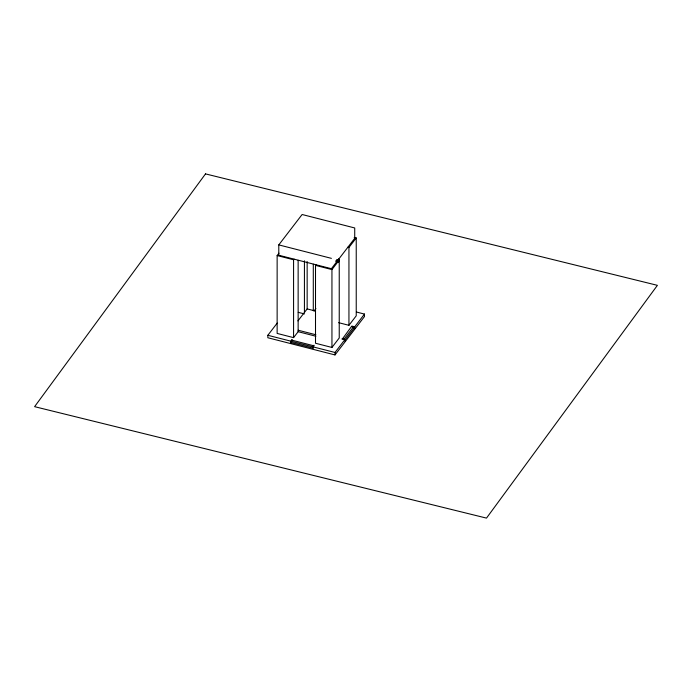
<?xml version="1.0" encoding="UTF-8"?>
<svg xmlns="http://www.w3.org/2000/svg" width="692" height="692" viewBox="0 0 692 692"><rect width="100%" height="100%" fill="white"/><g stroke="black" fill="none" stroke-linecap="round" stroke-linejoin="round"><path stroke-width="1.04" d="M278.79 244.89L302.119 214.503L354.728 227.962L354.728 238.308L331.399 268.695L278.79 255.227L278.79 244.89L331.399 258.35M298.14 260.278L298.14 331.693L293.572 337.635L277.137 333.423L277.137 255.556L278.954 253.185M293.572 337.635L293.572 259.768L294.057 259.137M338.198 259.837L339.236 260.097L339.236 337.964L331.944 347.453L315.509 343.249L315.509 265.382L315.993 264.751M356.406 312.014L364.485 314.082L364.485 316.538L335.006 354.935L267.847 337.748L267.847 335.283L277.224 323.069M336.226 260.711L338.284 261.135L338.215 262.259L336.226 261.749L336.226 260.711L338.284 261.135M331.944 347.453L331.944 269.586L339.236 260.097C333.778 259.578 340.101 258.99 339.045 261.178L338.215 262.259M336.226 261.749L337.013 260.581L339.045 261.178M338.647 322.68L348.941 325.309L348.941 247.442L356.233 237.953L354.174 237.425M297.949 320.889L307.153 308.909L307.153 261.559M290.856 341.173L292.059 339.608L290.856 343.024L290.856 341.173L267.847 335.283M313.943 311.097L315.907 308.546M313.995 345.221L312.793 346.787L312.793 348.63L313.147 348.163L291.211 342.549M313.554 346.407L313.995 345.836L292.059 340.222M348.941 325.309L356.233 315.82L356.233 237.953M342.125 339.322L351.83 326.053L354.728 326.788L364.485 314.082M343.863 339.374L352.929 327.567L352.929 326.944L351.83 326.667M335.006 354.935L335.006 352.47L345.014 339.443L342.125 338.699M344.824 340.23L353.889 328.423L353.889 327.809L352.929 327.567M347.912 247.182L348.941 247.442M277.137 255.556L293.572 259.768M315.509 265.382L331.944 269.586M307.153 308.909L315.388 311.011M298.252 312.343L304.428 313.917M353.889 328.423L354.728 328.639L354.728 326.788M298.14 330.222L315.889 334.764M298.14 331.693L315.889 336.234M291.626 341.407L335.006 352.47M345.014 339.443L345.014 341.286M339.002 260.192L338.284 262.034L336.295 261.524L336.295 260.625M338.647 258.799L338.647 260.953M337.056 259.63L337.056 260.668M313.294 264.206L313.294 310.483M304.428 260.798L304.428 312.455M205.507 173.891L34.6 406.662L486.493 518.109L657.4 285.338L205.507 173.891"/></g></svg>
